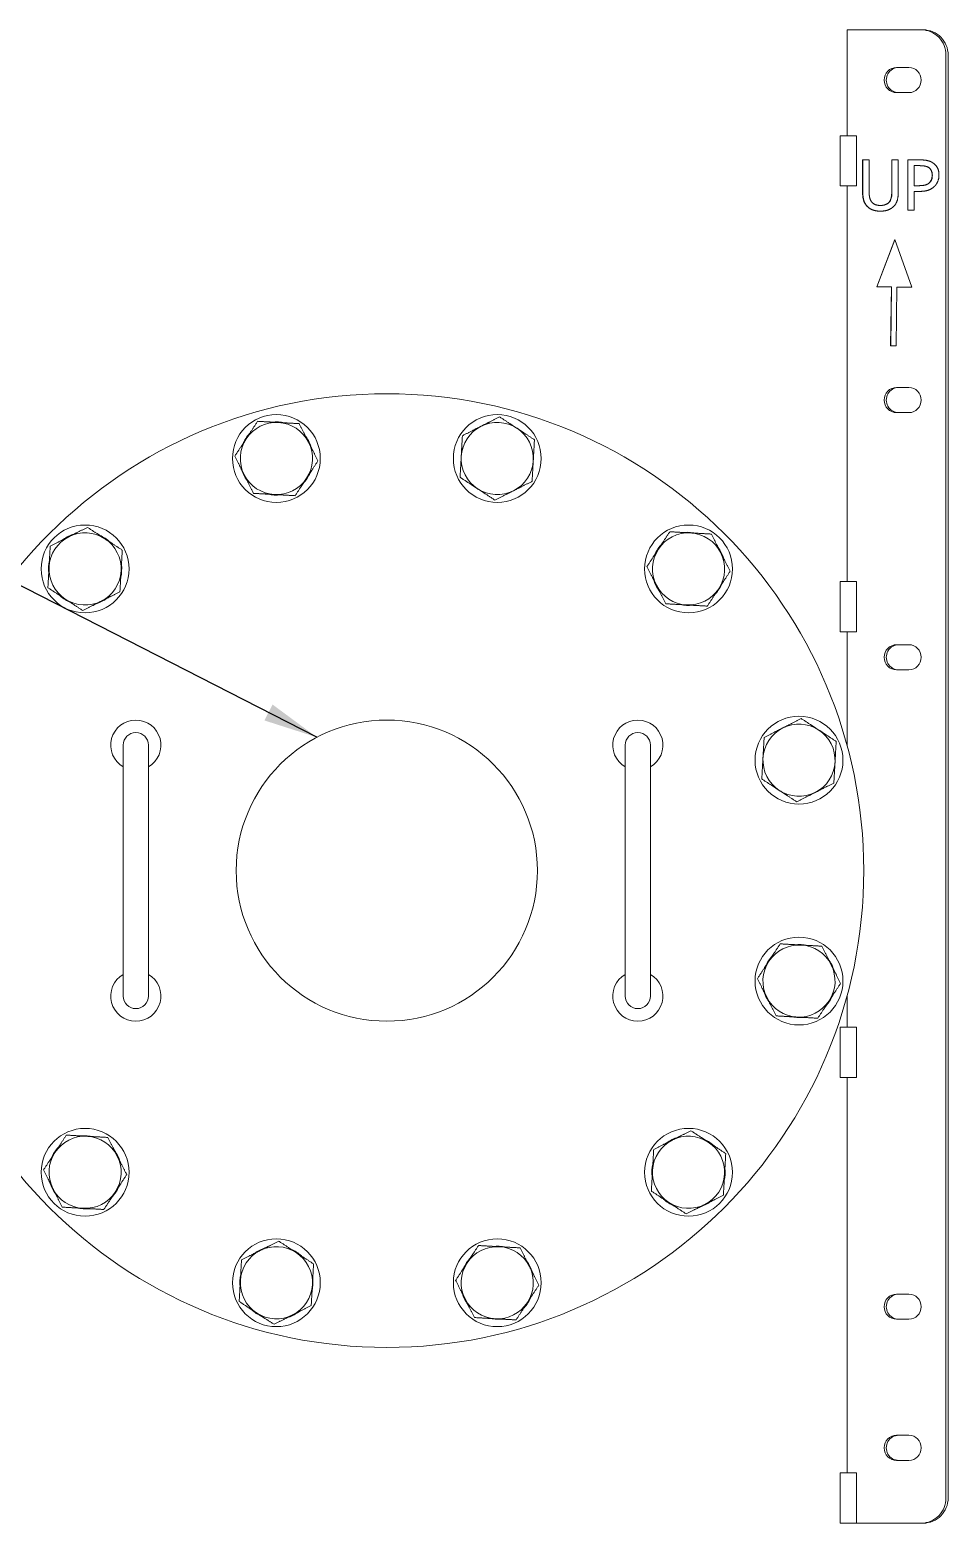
# Model space of a CAD drawing. Header units: inches. Extents: x 14 to 368, y 5 to 236.
# Drawn here: x 183.41 to 201.7, y 76.57 to 106.32 of the extents above; entities that cross this region are included whole.
import ezdxf

# ---------------------------------------------------------------- set-up
doc = ezdxf.new("R2010")
doc.units = ezdxf.units.IN
doc.header["$LTSCALE"] = 11
doc.header["$MEASUREMENT"] = 0
doc.layers.add('Symbol (ANSI)', color=7, linetype='Continuous', lineweight=25)
doc.layers.add('Visible (ANSI)', color=7, linetype='Continuous', lineweight=50)
doc.styles.add('MEMCOR Medium', font='arial.ttf')
doc.dimstyles.new('Default (ANSI)$7', dxfattribs={"dimscale": 11, "dimtxt": 0.15, "dimasz": 0.098425, "dimexe": 0.125, "dimexo": 0.0625, "dimgap": 0.031496, "dimtad": 0, "dimtih": 1, "dimtoh": 1, "dimdec": 4, "dimrnd": 1e-08, "dimzin": 3, "dimdsep": 46, "dimlunit": 5, "dimtxsty": 'MEMCOR Medium', "dimcen": 0.09, "dimdle": 0.393701, "dimclrd": 256, "dimclre": 256, "dimclrt": 256, "dimadec": 0, "dimazin": 1, "dimtfac": 0.8, "dimtofl": 0, "dimtmove": 0, "dimatfit": 3, "dimfxl": 1, "dimfrac": 1, "dimtolj": 1, "dimtzin": 4, "dimlwd": -1, "dimlwe": -1, "dimarcsym": 0})

msp = doc.modelspace()

# ---------------------------------------------------------------- linework, layer by layer
at = {"layer": 'Visible (ANSI)', "linetype": 'Continuous', "lineweight": 18}
for p, q in [((201.16415, 106.32051), (199.686938, 106.32051)), ((199.686938, 106.32051), (199.686938, 104.21051)), ((201.207562, 106.32051), (201.16415, 106.32051)), ((201.656554, 77.07051), (201.656554, 105.82051)), ((201.699966, 105.82051), (201.699966, 77.07051)), ((200.671746, 105.57051), (200.917948, 105.57051)), ((200.917948, 105.07051), (200.671746, 105.07051)), ((199.54635, 104.21051), (199.87159, 104.21051)), ((199.54635, 104.21051), (199.54635, 103.21051)), ((199.87159, 104.21051), (199.87159, 103.21051)), ((199.995284, 103.106094), (199.995284, 103.730081)), ((199.995284, 103.730081), (200.126166, 103.730081)), ((199.999625, 103.106094), (199.999625, 103.730081)), ((200.126166, 103.730081), (200.126166, 103.106094)), ((200.577071, 103.730081), (200.707953, 103.730081)), ((200.577071, 103.102852), (200.577071, 103.730081)), ((200.581412, 103.102852), (200.581412, 103.730081)), ((200.707953, 103.730081), (200.707953, 103.106094)), ((200.895497, 102.730081), (200.895497, 103.730081)), ((200.895497, 103.730081), (201.142896, 103.730081)), ((200.899838, 102.730081), (200.899838, 103.730081)), ((201.134916, 103.615008), (201.026379, 103.615008)), ((201.026379, 103.615008), (201.026379, 103.216305)), ((201.134916, 103.615008), (201.139257, 103.615008)), ((201.325652, 103.276272), (201.329993, 103.276272)), ((199.54635, 103.21051), (199.87159, 103.21051)), ((199.686938, 103.21051), (199.686938, 95.33051)), ((201.026379, 103.216305), (201.115762, 103.216305)), ((201.026379, 103.102852), (201.026379, 102.730081)), ((201.13731, 103.102852), (201.026379, 103.102852)), ((201.115762, 103.216305), (201.120103, 103.216305)), ((200.351219, 102.822463), (200.35556, 102.822463)), ((201.026379, 102.730081), (200.895497, 102.730081)), ((200.277015, 101.200998), (200.636083, 102.144158)), ((200.281356, 101.200998), (200.638186, 102.13828)), ((200.636083, 102.144158), (200.976036, 101.194062)), ((200.568731, 101.198899), (200.277015, 101.200998)), ((200.277015, 101.200998), (200.281356, 101.200998)), ((200.573072, 101.198899), (200.281356, 101.200998)), ((200.554516, 100.022978), (200.568731, 101.198899)), ((200.558857, 100.023005), (200.573072, 101.198899)), ((200.568731, 101.198899), (200.573072, 101.198899)), ((200.680303, 101.197574), (200.668128, 100.023677)), ((200.680303, 101.197574), (200.684644, 101.197574)), ((200.976036, 101.194062), (200.680303, 101.197574)), ((200.976017, 101.194114), (200.684644, 101.197574)), ((200.668128, 100.023677), (200.554516, 100.022978)), ((200.671746, 99.19551), (200.917948, 99.19551)), ((200.917948, 98.69551), (200.671746, 98.69551)), ((199.54635, 95.33051), (199.87159, 95.33051)), ((199.54635, 95.33051), (199.54635, 94.33051)), ((199.87159, 95.33051), (199.87159, 94.33051)), ((199.54635, 94.33051), (199.87159, 94.33051)), ((199.686938, 94.33051), (199.686938, 92.059691)), ((200.671746, 94.07051), (200.917948, 94.07051)), ((200.917948, 93.57051), (200.671746, 93.57051)), ((185.268842, 92.07051), (185.268842, 91.32051)), ((185.768842, 91.32051), (185.768842, 92.07051)), ((195.268842, 92.07051), (195.268842, 91.32051)), ((195.768842, 91.32051), (195.768842, 92.07051)), ((185.268842, 91.32051), (185.268842, 87.82051)), ((185.768842, 91.32051), (185.768842, 87.82051)), ((195.268842, 91.32051), (195.268842, 87.82051)), ((195.768842, 91.32051), (195.768842, 87.82051)), ((185.268842, 87.82051), (185.268842, 87.07051)), ((185.768842, 87.07051), (185.768842, 87.82051)), ((195.268842, 87.82051), (195.268842, 87.07051)), ((195.768842, 87.07051), (195.768842, 87.82051)), ((199.686938, 87.081329), (199.686938, 86.45051)), ((199.54635, 86.45051), (199.87159, 86.45051)), ((199.54635, 86.45051), (199.54635, 85.45051)), ((199.87159, 86.45051), (199.87159, 85.45051)), ((199.54635, 85.45051), (199.87159, 85.45051)), ((199.686938, 85.45051), (199.686938, 77.57051)), ((200.671746, 81.13301), (200.917948, 81.13301)), ((200.917948, 80.63301), (200.671746, 80.63301)), ((200.671746, 78.32051), (200.917948, 78.32051)), ((200.917948, 77.82051), (200.671746, 77.82051)), ((199.54635, 77.57051), (199.87159, 77.57051)), ((199.54635, 77.57051), (199.54635, 76.57051)), ((199.87159, 77.57051), (199.87159, 76.57051)), ((199.54635, 76.57051), (199.87159, 76.57051)), ((199.87159, 76.57051), (201.16415, 76.57051)), ((201.16415, 76.57051), (201.207562, 76.57051))]:
    msp.add_line(p, q, dxfattribs=at)
for centre, radius in [((190.518842, 89.57051), 9.5), ((188.318881, 97.78088), 0.875), ((192.718804, 97.78088), 0.875), ((184.508435, 95.580918), 0.875), ((196.52925, 95.580918), 0.875), ((190.518842, 89.57051), 3), ((198.729212, 91.770472), 0.875), ((198.729212, 87.370548), 0.875), ((184.508435, 83.560103), 0.875), ((196.52925, 83.560103), 0.875), ((188.318881, 81.360141), 0.875), ((192.718804, 81.360141), 0.875)]:
    msp.add_circle(centre, radius, dxfattribs=at)
for centre, radius, start, end in [((188.318881, 97.78088), 0.71875, 86.7837725, 146.7837725), ((188.318881, 97.78088), 0.7295, 76.9354111, 96.632134), ((188.318881, 97.78088), 0.71875, 26.7837725, 86.7837725), ((192.718804, 97.78088), 0.71875, 56.7837725, 116.7837725), ((188.318881, 97.78088), 0.7295, 136.9354111, 156.632134), ((188.318881, 97.78088), 0.7295, 16.9354111, 36.632134), ((192.718804, 97.78088), 0.71875, 116.7837725, 176.7837725), ((192.718804, 97.78088), 0.71875, 356.7837725, 56.7837725), ((188.318881, 97.78088), 0.71875, 146.7837725, 206.7837725), ((188.318881, 97.78088), 0.71875, 326.7837725, 26.7837725), ((192.718804, 97.78088), 0.71875, 176.7837725, 236.7837725), ((192.718804, 97.78088), 0.71875, 296.7837725, 356.7837725), ((188.318881, 97.78088), 0.7295, 196.9354111, 216.632134), ((188.318881, 97.78088), 0.71875, 206.7837725, 266.7837725), ((188.318881, 97.78088), 0.71875, 266.7837725, 326.7837725), ((188.318881, 97.78088), 0.7295, 316.9354111, 336.632134), ((188.318881, 97.78088), 0.7295, 256.9354111, 276.632134), ((192.718804, 97.78088), 0.71875, 236.7837725, 296.7837725), ((184.508435, 95.580918), 0.71875, 116.7837725, 176.7837725), ((184.508435, 95.580918), 0.7295, 106.9354111, 126.632134), ((184.508435, 95.580918), 0.71875, 56.7837725, 116.7837725), ((184.508435, 95.580918), 0.7295, 46.9354111, 66.632134), ((184.508435, 95.580918), 0.71875, 356.7837725, 56.7837725), ((196.52925, 95.580918), 0.71875, 86.7837725, 146.7837725), ((196.52925, 95.580918), 0.7295, 76.9354111, 96.632134), ((196.52925, 95.580918), 0.71875, 26.7837725, 86.7837725), ((196.52925, 95.580918), 0.71875, 146.7837725, 206.7837725), ((196.52925, 95.580918), 0.7295, 136.9354111, 156.632134), ((196.52925, 95.580918), 0.7295, 16.9354111, 36.632134), ((196.52925, 95.580918), 0.71875, 326.7837725, 26.7837725), ((184.508435, 95.580918), 0.7295, 166.9354111, 186.632134), ((184.508435, 95.580918), 0.71875, 176.7837725, 236.7837725), ((184.508435, 95.580918), 0.71875, 296.7837725, 356.7837725), ((184.508435, 95.580918), 0.7295, 346.9354111, 6.632134), ((196.52925, 95.580918), 0.7295, 196.9354111, 216.632134), ((196.52925, 95.580918), 0.71875, 206.7837725, 266.7837725), ((196.52925, 95.580918), 0.7295, 316.9354111, 336.632134), ((184.508435, 95.580918), 0.7295, 226.9354111, 246.632134), ((184.508435, 95.580918), 0.71875, 236.7837725, 296.7837725), ((184.508435, 95.580918), 0.7295, 286.9354111, 306.632134), ((196.52925, 95.580918), 0.71875, 266.7837725, 326.7837725), ((196.52925, 95.580918), 0.7295, 256.9354111, 276.632134), ((185.518842, 92.07051), 0.5, 90, 240), ((185.518842, 92.07051), 0.5, 300, 90), ((195.518842, 92.07051), 0.5, 90, 240), ((195.518842, 92.07051), 0.5, 300, 90), ((185.518842, 92.07051), 0.25, 0, 180), ((195.518842, 92.07051), 0.25, 0, 180), ((198.729212, 91.770472), 0.71875, 116.7837725, 176.7837725), ((198.729212, 91.770472), 0.71875, 56.7837725, 116.7837725), ((198.729212, 91.770472), 0.71875, 356.7837725, 56.7837725), ((198.729212, 91.770472), 0.71875, 176.7837725, 236.7837725), ((198.729212, 91.770472), 0.71875, 296.7837725, 356.7837725), ((198.729212, 91.770472), 0.71875, 236.7837725, 296.7837725), ((198.729212, 87.370548), 0.71875, 86.7837725, 146.7837725), ((198.729212, 87.370548), 0.7295, 76.9354111, 96.632134), ((198.729212, 87.370548), 0.71875, 26.7837725, 86.7837725), ((198.729212, 87.370548), 0.71875, 146.7837725, 206.7837725), ((198.729212, 87.370548), 0.7295, 136.9354111, 156.632134), ((198.729212, 87.370548), 0.7295, 16.9354111, 36.632134), ((185.518842, 87.07051), 0.5, 120, 270), ((185.518842, 87.07051), 0.5, 270, 60), ((195.518842, 87.07051), 0.5, 120, 270), ((195.518842, 87.07051), 0.5, 270, 60), ((198.729212, 87.370548), 0.71875, 326.7837725, 26.7837725), ((185.518842, 87.07051), 0.25, 180, 0), ((195.518842, 87.07051), 0.25, 180, 0), ((198.729212, 87.370548), 0.7295, 196.9354111, 216.632134), ((198.729212, 87.370548), 0.71875, 206.7837725, 266.7837725), ((198.729212, 87.370548), 0.71875, 266.7837725, 326.7837725), ((198.729212, 87.370548), 0.7295, 316.9354111, 336.632134), ((198.729212, 87.370548), 0.7295, 256.9354111, 276.632134), ((184.508435, 83.560103), 0.71875, 86.7837725, 146.7837725), ((184.508435, 83.560103), 0.7295, 76.9354111, 96.632134), ((184.508435, 83.560103), 0.71875, 26.7837725, 86.7837725), ((196.52925, 83.560103), 0.71875, 116.7837725, 176.7837725), ((196.52925, 83.560103), 0.7295, 106.9354111, 126.632134), ((196.52925, 83.560103), 0.71875, 56.7837725, 116.7837725), ((196.52925, 83.560103), 0.7295, 46.9354111, 66.632134), ((184.508435, 83.560103), 0.71875, 146.7837725, 206.7837725), ((184.508435, 83.560103), 0.7295, 136.9354111, 156.632134), ((184.508435, 83.560103), 0.7295, 16.9354111, 36.632134), ((196.52925, 83.560103), 0.71875, 356.7837725, 56.7837725), ((184.508435, 83.560103), 0.71875, 326.7837725, 26.7837725), ((196.52925, 83.560103), 0.7295, 166.9354111, 186.632134), ((196.52925, 83.560103), 0.71875, 176.7837725, 236.7837725), ((196.52925, 83.560103), 0.7295, 346.9354111, 6.632134), ((184.508435, 83.560103), 0.7295, 196.9354111, 216.632134), ((196.52925, 83.560103), 0.71875, 296.7837725, 356.7837725), ((184.508435, 83.560103), 0.71875, 206.7837725, 266.7837725), ((184.508435, 83.560103), 0.71875, 266.7837725, 326.7837725), ((184.508435, 83.560103), 0.7295, 316.9354111, 336.632134), ((196.52925, 83.560103), 0.7295, 226.9354111, 246.632134), ((184.508435, 83.560103), 0.7295, 256.9354111, 276.632134), ((196.52925, 83.560103), 0.71875, 236.7837725, 296.7837725), ((196.52925, 83.560103), 0.7295, 286.9354111, 306.632134), ((188.318881, 81.360141), 0.71875, 116.7837725, 176.7837725), ((188.318881, 81.360141), 0.7295, 106.9354111, 126.632134), ((188.318881, 81.360141), 0.71875, 56.7837725, 116.7837725), ((188.318881, 81.360141), 0.7295, 46.9354111, 66.632134), ((188.318881, 81.360141), 0.71875, 356.7837725, 56.7837725), ((192.718804, 81.360141), 0.7295, 136.9354111, 156.632134), ((192.718804, 81.360141), 0.71875, 86.7837725, 146.7837725), ((192.718804, 81.360141), 0.7295, 76.9354111, 96.632134), ((192.718804, 81.360141), 0.71875, 26.7837725, 86.7837725), ((188.318881, 81.360141), 0.7295, 166.9354111, 186.632134), ((192.718804, 81.360141), 0.71875, 146.7837725, 206.7837725), ((192.718804, 81.360141), 0.7295, 16.9354111, 36.632134), ((192.718804, 81.360141), 0.71875, 326.7837725, 26.7837725), ((188.318881, 81.360141), 0.71875, 176.7837725, 236.7837725), ((188.318881, 81.360141), 0.71875, 296.7837725, 356.7837725), ((188.318881, 81.360141), 0.7295, 346.9354111, 6.632134), ((192.718804, 81.360141), 0.7295, 196.9354111, 216.632134), ((192.718804, 81.360141), 0.71875, 206.7837725, 266.7837725), ((192.718804, 81.360141), 0.71875, 266.7837725, 326.7837725), ((192.718804, 81.360141), 0.7295, 316.9354111, 336.632134), ((188.318881, 81.360141), 0.7295, 226.9354111, 246.632134), ((188.318881, 81.360141), 0.71875, 236.7837725, 296.7837725), ((188.318881, 81.360141), 0.7295, 286.9354111, 306.632134), ((192.718804, 81.360141), 0.7295, 256.9354111, 276.632134)]:
    msp.add_arc(centre, radius, start, end, dxfattribs=at)
for centre, major_axis, start_param, end_param in [((201.16415, 105.82051), (0, 0.5), 4.71238898, 6.283185307), ((201.207562, 105.82051), (0, 0.5), 4.71238898, 6.283185307), ((200.671746, 105.32051), (0, -0.25), 3.141592654, 6.283185307), ((200.715158, 105.32051), (0, 0.25), 0, 3.141592654), ((200.917948, 105.32051), (0, 0.25), 3.141592654, 6.283185307), ((200.671746, 98.94551), (0, -0.25), 3.141592654, 6.283185307), ((200.715158, 98.94551), (0, 0.25), 0, 3.141592654), ((200.917948, 98.94551), (0, 0.25), 3.141592654, 6.283185307), ((200.671746, 93.82051), (0, -0.25), 3.141592654, 6.283185307), ((200.715158, 93.82051), (0, 0.25), 0, 3.141592654), ((200.917948, 93.82051), (0, 0.25), 3.141592654, 6.283185307), ((200.671746, 80.88301), (0, -0.25), 3.141592654, 6.283185307), ((200.715158, 80.88301), (0, 0.25), 0, 3.141592654), ((200.917948, 80.88301), (0, 0.25), 3.141592654, 6.283185307), ((200.671746, 78.07051), (0, -0.25), 3.141592654, 6.283185307), ((200.715158, 78.07051), (0, 0.25), 0, 3.141592654), ((200.917948, 78.07051), (0, 0.25), 3.141592654, 6.283185307), ((201.16415, 77.07051), (0, -0.5), 0, 1.570796327), ((201.207562, 77.07051), (0, -0.5), 0, 1.570796327)]:
    msp.add_ellipse(centre, major_axis=major_axis, ratio=0.984807753, start_param=start_param, end_param=end_param, dxfattribs=at)
for points in [[(201.310489, 103.57692), (201.279365, 103.59799), (201.196366, 103.615008), (201.134916, 103.615008)], [(201.142896, 103.730081), (201.230683, 103.730081), (201.353584, 103.700907), (201.40067, 103.667682)], [(201.381517, 103.42457), (201.381517, 103.476434), (201.346402, 103.552609), (201.310489, 103.57692)], [(201.40067, 103.667682), (201.455736, 103.629595), (201.517985, 103.512091), (201.517985, 103.428622)], [(201.115762, 103.216305), (201.195568, 103.216305), (201.29373, 103.242236), (201.325652, 103.276272)], [(201.325652, 103.276272), (201.35518, 103.306256), (201.381517, 103.376758), (201.381517, 103.42457)], [(201.517985, 103.428622), (201.517985, 103.363792), (201.472496, 103.247099), (201.431794, 103.20658)], [(200.089455, 102.801394), (200.037581, 102.853258), (199.995284, 102.999125), (199.995284, 103.106094)], [(200.126166, 103.106094), (200.126166, 103.036402), (200.143723, 102.942399), (200.168463, 102.904311)], [(200.534773, 102.904311), (200.559513, 102.942399), (200.577071, 103.035591), (200.577071, 103.102852)], [(200.707953, 103.106094), (200.707953, 103.001556), (200.666454, 102.852447), (200.613781, 102.801394)], [(201.431794, 103.20658), (201.380718, 103.155527), (201.242654, 103.102852), (201.13731, 103.102852)], [(200.351219, 102.709011), (200.264231, 102.709011), (200.134945, 102.755202), (200.089455, 102.801394)], [(200.168463, 102.904311), (200.194799, 102.863792), (200.285778, 102.822463), (200.351219, 102.822463)], [(200.351219, 102.822463), (200.41267, 102.822463), (200.508437, 102.863792), (200.534773, 102.904311)], [(200.613781, 102.801394), (200.566696, 102.754392), (200.442198, 102.709011), (200.351219, 102.709011)]]:
    msp.add_open_spline(points, degree=2, dxfattribs=at)
for points, knots in [([(201.31483, 103.57692), (201.286701, 103.595963), (201.258299, 103.603199), (201.209692, 103.613166), (201.172273, 103.615008), (201.139257, 103.615008)], [-0.3818938296, -0.3818938296, -0.3818938296, -0.3818938296, -0.2554611271, -0.2554611271, 0, 0, 0, 0]), ([(201.385858, 103.42457), (201.385858, 103.444853), (201.383844, 103.465316), (201.372879, 103.507669), (201.364344, 103.523625), (201.346149, 103.551357), (201.33175, 103.565467), (201.31483, 103.57692)], [-0.3372795691, -0.3372795691, -0.3372795691, -0.3372795691, -0.2539165575, -0.2539165575, -0.1573425254, -0.1573425254, 0, 0, 0, 0]), ([(201.120103, 103.216305), (201.150188, 103.216305), (201.182563, 103.217686), (201.246277, 103.2269), (201.26607, 103.233992), (201.298407, 103.248736), (201.315434, 103.260749), (201.329993, 103.276272)], [-0.3720280769, -0.3720280769, -0.3720280769, -0.3720280769, -0.2742790033, -0.2742790033, -0.1633485372, -0.1633485372, 0, 0, 0, 0]), ([(201.329993, 103.276272), (201.339441, 103.285866), (201.348036, 103.296273), (201.363354, 103.319678), (201.368781, 103.331045), (201.382475, 103.367702), (201.385858, 103.396587), (201.385858, 103.42457)], [-0.3778990738, -0.3778990738, -0.3778990738, -0.3778990738, -0.2983955769, -0.2983955769, -0.2132300142, -0.2132300142, 0, 0, 0, 0]), ([(200.093796, 102.801394), (200.076664, 102.818523), (200.061885, 102.837536), (200.037153, 102.879804), (200.027659, 102.902447), (200.011862, 102.956925), (199.999625, 103.01109), (199.999625, 103.106094)], [-1.834872944, -1.834872944, -1.834872944, -1.834872944, -1.283211598, -1.283211598, -0.723930443, -0.723930443, 0, 0, 0, 0]), ([(200.539115, 102.904311), (200.555928, 102.930196), (200.566895, 102.95854), (200.575602, 103.004751), (200.581412, 103.039075), (200.581412, 103.102852)], [-1.425366243, -1.425366243, -1.425366243, -1.425366243, -0.485984079, -0.485984079, 0, 0, 0, 0]), ([(200.353448, 102.709015), (200.32313, 102.709113), (200.292428, 102.711336), (200.235714, 102.721541), (200.209573, 102.728919), (200.15037, 102.754508), (200.119966, 102.77482), (200.093796, 102.801394)], [-0.732752712, -0.732752712, -0.732752712, -0.732752712, -0.4978653255, -0.4978653255, -0.2863653536, -0.2863653536, 0, 0, 0, 0]), ([(200.35556, 102.822463), (200.381687, 102.822463), (200.407868, 102.825265), (200.448733, 102.836308), (200.472709, 102.844188), (200.513218, 102.872002), (200.527649, 102.886671), (200.539115, 102.904311)], [-0.7299087878, -0.7299087878, -0.7299087878, -0.7299087878, -0.3783755563, -0.3783755563, -0.1610495695, -0.1610495695, 0, 0, 0, 0])]:
    msp.add_open_spline(points, degree=3, knots=knots, dxfattribs=at)
for points, weights in [([(187.717568, 98.174611), (187.823068, 98.335732), (187.944889, 98.521779)], [1, 1.04314139574, 1.01001874936]), ([(187.944889, 98.521779), (188.16692, 98.509303), (188.359206, 98.498498)], [1.01001874936, 1.04314139574, 1]), ([(188.359206, 98.498498), (188.551491, 98.487693), (188.773522, 98.475216)], [1, 1.04314139574, 1.01001874936]), ([(188.773522, 98.475216), (188.873733, 98.276693), (188.960518, 98.104766)], [1.01001874936, 1.04314139574, 1]), ([(192.394918, 98.422518), (192.566844, 98.509303), (192.765368, 98.609514)], [1, 1.04314139574, 1.01001874936]), ([(192.765368, 98.609514), (192.951414, 98.487693), (193.112536, 98.382193)], [1.01001874936, 1.04314139574, 1]), ([(192.001186, 97.821205), (192.011991, 98.01349), (192.024468, 98.235522)], [1, 1.04314139574, 1.01001874936]), ([(192.024468, 98.235522), (192.222992, 98.335732), (192.394918, 98.422518)], [1.01001874936, 1.04314139574, 1]), ([(193.112536, 98.382193), (193.273657, 98.276693), (193.459704, 98.154872)], [1, 1.04314139574, 1.01001874936]), ([(187.490247, 97.827443), (187.612068, 98.01349), (187.717568, 98.174611)], [1.01001874936, 1.04314139574, 1]), ([(188.960518, 98.104766), (189.047304, 97.93284), (189.147514, 97.734317)], [1, 1.04314139574, 1.01001874936]), ([(193.459704, 98.154872), (193.447227, 97.93284), (193.436422, 97.740555)], [1.01001874936, 1.04314139574, 1]), ([(187.677243, 97.456993), (187.590458, 97.62892), (187.490247, 97.827443)], [1, 1.04314139574, 1.01001874936]), ([(189.147514, 97.734317), (189.025693, 97.54827), (188.920193, 97.387148)], [1.01001874936, 1.04314139574, 1]), ([(191.977905, 97.406888), (191.990381, 97.62892), (192.001186, 97.821205)], [1.01001874936, 1.04314139574, 1]), ([(193.436422, 97.740555), (193.425617, 97.54827), (193.413141, 97.326238)], [1, 1.04314139574, 1.01001874936]), ([(187.864239, 97.086543), (187.764028, 97.285067), (187.677243, 97.456993)], [1.01001874936, 1.04314139574, 1]), ([(188.920193, 97.387148), (188.814693, 97.226027), (188.692873, 97.03998)], [1, 1.04314139574, 1.01001874936]), ([(192.325073, 97.179567), (192.163952, 97.285067), (191.977905, 97.406888)], [1, 1.04314139574, 1.01001874936]), ([(193.413141, 97.326238), (193.214617, 97.226027), (193.042691, 97.139242)], [1.01001874936, 1.04314139574, 1]), ([(188.278556, 97.063262), (188.086271, 97.074067), (187.864239, 97.086543)], [1, 1.04314139574, 1.01001874936]), ([(188.692873, 97.03998), (188.470841, 97.052457), (188.278556, 97.063262)], [1.01001874936, 1.04314139574, 1]), ([(192.672241, 96.952246), (192.486194, 97.074067), (192.325073, 97.179567)], [1.01001874936, 1.04314139574, 1]), ([(193.042691, 97.139242), (192.870765, 97.052457), (192.672241, 96.952246)], [1, 1.04314139574, 1.01001874936]), ([(184.184548, 96.222556), (184.356475, 96.309341), (184.554998, 96.409552)], [1, 1.04314139574, 1.01001874936]), ([(184.554998, 96.409552), (184.741045, 96.287731), (184.902166, 96.182231)], [1.01001874936, 1.04314139574, 1]), ([(183.814099, 96.03556), (184.012622, 96.135771), (184.184548, 96.222556)], [1.01001874936, 1.04314139574, 1]), ([(184.902166, 96.182231), (185.063288, 96.076731), (185.249334, 95.95491)], [1, 1.04314139574, 1.01001874936]), ([(195.927937, 95.974649), (196.033437, 96.135771), (196.155258, 96.321817)], [1, 1.04314139574, 1.01001874936]), ([(196.155258, 96.321817), (196.37729, 96.309341), (196.569575, 96.298536)], [1.01001874936, 1.04314139574, 1]), ([(196.569575, 96.298536), (196.76186, 96.287731), (196.983892, 96.275254)], [1, 1.04314139574, 1.01001874936]), ([(196.983892, 96.275254), (197.084103, 96.076731), (197.170888, 95.904804)], [1.01001874936, 1.04314139574, 1]), ([(183.790817, 95.621243), (183.801622, 95.813528), (183.814099, 96.03556)], [1, 1.04314139574, 1.01001874936]), ([(185.249334, 95.95491), (185.236858, 95.732878), (185.226053, 95.540593)], [1.01001874936, 1.04314139574, 1]), ([(195.700616, 95.627481), (195.822437, 95.813528), (195.927937, 95.974649)], [1.01001874936, 1.04314139574, 1]), ([(197.170888, 95.904804), (197.257673, 95.732878), (197.357884, 95.534355)], [1, 1.04314139574, 1.01001874936]), ([(183.767535, 95.206926), (183.780012, 95.428958), (183.790817, 95.621243)], [1.01001874936, 1.04314139574, 1]), ([(185.226053, 95.540593), (185.215248, 95.348308), (185.202771, 95.126276)], [1, 1.04314139574, 1.01001874936]), ([(195.887612, 95.257031), (195.800827, 95.428958), (195.700616, 95.627481)], [1, 1.04314139574, 1.01001874936]), ([(197.357884, 95.534355), (197.236063, 95.348308), (197.130563, 95.187186)], [1.01001874936, 1.04314139574, 1]), ([(184.114703, 94.979605), (183.953582, 95.085105), (183.767535, 95.206926)], [1, 1.04314139574, 1.01001874936]), ([(196.074608, 94.886582), (195.974397, 95.085105), (195.887612, 95.257031)], [1.01001874936, 1.04314139574, 1]), ([(184.461872, 94.752284), (184.275825, 94.874105), (184.114703, 94.979605)], [1.01001874936, 1.04314139574, 1]), ([(184.832321, 94.93928), (184.660395, 94.852495), (184.461872, 94.752284)], [1, 1.04314139574, 1.01001874936]), ([(185.202771, 95.126276), (185.004248, 95.026065), (184.832321, 94.93928)], [1.01001874936, 1.04314139574, 1]), ([(197.130563, 95.187186), (197.025063, 95.026065), (196.903242, 94.840018)], [1, 1.04314139574, 1.01001874936]), ([(196.488925, 94.8633), (196.29664, 94.874105), (196.074608, 94.886582)], [1, 1.04314139574, 1.01001874936]), ([(196.903242, 94.840018), (196.68121, 94.852495), (196.488925, 94.8633)], [1.01001874936, 1.04314139574, 1]), ([(198.405325, 92.41211), (198.577252, 92.498895), (198.775775, 92.599106)], [1, 1.04314139574, 1.01001874936]), ([(198.775775, 92.599106), (198.961822, 92.477285), (199.122943, 92.371785)], [1.01001874936, 1.04314139574, 1]), ([(198.011594, 91.810797), (198.022399, 92.003082), (198.034876, 92.225114)], [1, 1.04314139574, 1.01001874936]), ([(198.034876, 92.225114), (198.233399, 92.325325), (198.405325, 92.41211)], [1.01001874936, 1.04314139574, 1]), ([(199.122943, 92.371785), (199.284065, 92.266285), (199.470112, 92.144464)], [1, 1.04314139574, 1.01001874936]), ([(199.470112, 92.144464), (199.457635, 91.922432), (199.44683, 91.730147)], [1.01001874936, 1.04314139574, 1]), ([(197.988312, 91.39648), (198.000789, 91.618512), (198.011594, 91.810797)], [1.01001874936, 1.04314139574, 1]), ([(199.44683, 91.730147), (199.436025, 91.537862), (199.423548, 91.31583)], [1, 1.04314139574, 1.01001874936]), ([(198.335481, 91.169159), (198.174359, 91.274659), (197.988312, 91.39648)], [1, 1.04314139574, 1.01001874936]), ([(198.682649, 90.941838), (198.496602, 91.063659), (198.335481, 91.169159)], [1.01001874936, 1.04314139574, 1]), ([(199.053099, 91.128834), (198.881172, 91.042049), (198.682649, 90.941838)], [1, 1.04314139574, 1.01001874936]), ([(199.423548, 91.31583), (199.225025, 91.215619), (199.053099, 91.128834)], [1.01001874936, 1.04314139574, 1]), ([(198.127899, 87.76428), (198.233399, 87.925401), (198.35522, 88.111448)], [1, 1.04314139574, 1.01001874936]), ([(198.35522, 88.111448), (198.577252, 88.098971), (198.769537, 88.088166)], [1.01001874936, 1.04314139574, 1]), ([(198.769537, 88.088166), (198.961822, 88.077361), (199.183854, 88.064885)], [1, 1.04314139574, 1.01001874936]), ([(199.183854, 88.064885), (199.284065, 87.866361), (199.37085, 87.694435)], [1.01001874936, 1.04314139574, 1]), ([(197.900578, 87.417112), (198.022399, 87.603158), (198.127899, 87.76428)], [1.01001874936, 1.04314139574, 1]), ([(199.37085, 87.694435), (199.457635, 87.522509), (199.557846, 87.323985)], [1, 1.04314139574, 1.01001874936]), ([(198.087574, 87.046662), (198.000789, 87.218588), (197.900578, 87.417112)], [1, 1.04314139574, 1.01001874936]), ([(199.557846, 87.323985), (199.436025, 87.137938), (199.330525, 86.976817)], [1.01001874936, 1.04314139574, 1]), ([(198.27457, 86.676212), (198.174359, 86.874735), (198.087574, 87.046662)], [1.01001874936, 1.04314139574, 1]), ([(199.330525, 86.976817), (199.225025, 86.815696), (199.103204, 86.629649)], [1, 1.04314139574, 1.01001874936]), ([(198.688887, 86.65293), (198.496602, 86.663735), (198.27457, 86.676212)], [1, 1.04314139574, 1.01001874936]), ([(199.103204, 86.629649), (198.881172, 86.642125), (198.688887, 86.65293)], [1.01001874936, 1.04314139574, 1]), ([(183.907122, 83.953834), (184.012622, 84.114955), (184.134443, 84.301002)], [1, 1.04314139574, 1.01001874936]), ([(184.134443, 84.301002), (184.356475, 84.288526), (184.54876, 84.27772)], [1.01001874936, 1.04314139574, 1]), ([(184.54876, 84.27772), (184.741045, 84.266915), (184.963077, 84.254439)], [1, 1.04314139574, 1.01001874936]), ([(184.963077, 84.254439), (185.063288, 84.055915), (185.150073, 83.883989)], [1.01001874936, 1.04314139574, 1]), ([(195.834914, 84.014744), (196.033437, 84.114955), (196.205364, 84.20174)], [1.01001874936, 1.04314139574, 1]), ([(196.205364, 84.20174), (196.37729, 84.288526), (196.575813, 84.388736)], [1, 1.04314139574, 1.01001874936]), ([(196.575813, 84.388736), (196.76186, 84.266915), (196.922982, 84.161415)], [1.01001874936, 1.04314139574, 1]), ([(183.679801, 83.606666), (183.801622, 83.792713), (183.907122, 83.953834)], [1.01001874936, 1.04314139574, 1]), ([(195.811632, 83.600428), (195.822437, 83.792713), (195.834914, 84.014744)], [1, 1.04314139574, 1.01001874936]), ([(196.922982, 84.161415), (197.084103, 84.055915), (197.27015, 83.934095)], [1, 1.04314139574, 1.01001874936]), ([(197.27015, 83.934095), (197.257673, 83.712063), (197.246868, 83.519778)], [1.01001874936, 1.04314139574, 1]), ([(183.866797, 83.236216), (183.780012, 83.408142), (183.679801, 83.606666)], [1, 1.04314139574, 1.01001874936]), ([(185.150073, 83.883989), (185.236858, 83.712063), (185.337069, 83.513539)], [1, 1.04314139574, 1.01001874936]), ([(195.788351, 83.186111), (195.800827, 83.408142), (195.811632, 83.600428)], [1.01001874936, 1.04314139574, 1]), ([(185.337069, 83.513539), (185.215248, 83.327492), (185.109748, 83.166371)], [1.01001874936, 1.04314139574, 1]), ([(197.246868, 83.519778), (197.236063, 83.327492), (197.223586, 83.105461)], [1, 1.04314139574, 1.01001874936]), ([(184.053793, 82.865766), (183.953582, 83.06429), (183.866797, 83.236216)], [1.01001874936, 1.04314139574, 1]), ([(185.109748, 83.166371), (185.004248, 83.00525), (184.882427, 82.819203)], [1, 1.04314139574, 1.01001874936]), ([(196.135519, 82.95879), (195.974397, 83.06429), (195.788351, 83.186111)], [1, 1.04314139574, 1.01001874936]), ([(197.223586, 83.105461), (197.025063, 83.00525), (196.853137, 82.918465)], [1.01001874936, 1.04314139574, 1]), ([(184.46811, 82.842485), (184.275825, 82.85329), (184.053793, 82.865766)], [1, 1.04314139574, 1.01001874936]), ([(184.882427, 82.819203), (184.660395, 82.83168), (184.46811, 82.842485)], [1.01001874936, 1.04314139574, 1]), ([(196.482687, 82.731469), (196.29664, 82.85329), (196.135519, 82.95879)], [1.01001874936, 1.04314139574, 1]), ([(196.853137, 82.918465), (196.68121, 82.83168), (196.482687, 82.731469)], [1, 1.04314139574, 1.01001874936]), ([(187.994994, 82.001779), (188.16692, 82.088564), (188.365444, 82.188774)], [1, 1.04314139574, 1.01001874936]), ([(188.365444, 82.188774), (188.551491, 82.066954), (188.712612, 81.961454)], [1.01001874936, 1.04314139574, 1]), ([(187.601263, 81.400466), (187.612068, 81.592751), (187.624544, 81.814783)], [1, 1.04314139574, 1.01001874936]), ([(187.624544, 81.814783), (187.823068, 81.914993), (187.994994, 82.001779)], [1.01001874936, 1.04314139574, 1]), ([(188.712612, 81.961454), (188.873733, 81.855954), (189.05978, 81.734133)], [1, 1.04314139574, 1.01001874936]), ([(192.117491, 81.753872), (192.222992, 81.914993), (192.344812, 82.10104)], [1, 1.04314139574, 1.01001874936]), ([(192.344812, 82.10104), (192.566844, 82.088564), (192.759129, 82.077759)], [1.01001874936, 1.04314139574, 1]), ([(192.759129, 82.077759), (192.951414, 82.066954), (193.173446, 82.054477)], [1, 1.04314139574, 1.01001874936]), ([(193.173446, 82.054477), (193.273657, 81.855954), (193.360442, 81.684027)], [1.01001874936, 1.04314139574, 1]), ([(189.05978, 81.734133), (189.047304, 81.512101), (189.036499, 81.319816)], [1.01001874936, 1.04314139574, 1]), ([(191.890171, 81.406704), (192.011991, 81.592751), (192.117491, 81.753872)], [1.01001874936, 1.04314139574, 1]), ([(193.360442, 81.684027), (193.447227, 81.512101), (193.547438, 81.313577)], [1, 1.04314139574, 1.01001874936]), ([(187.577981, 80.986149), (187.590458, 81.208181), (187.601263, 81.400466)], [1.01001874936, 1.04314139574, 1]), ([(189.036499, 81.319816), (189.025693, 81.127531), (189.013217, 80.905499)], [1, 1.04314139574, 1.01001874936]), ([(192.077167, 81.036254), (191.990381, 81.208181), (191.890171, 81.406704)], [1, 1.04314139574, 1.01001874936]), ([(193.547438, 81.313577), (193.425617, 81.127531), (193.320117, 80.966409)], [1.01001874936, 1.04314139574, 1]), ([(187.925149, 80.758828), (187.764028, 80.864328), (187.577981, 80.986149)], [1, 1.04314139574, 1.01001874936]), ([(192.264163, 80.665804), (192.163952, 80.864328), (192.077167, 81.036254)], [1.01001874936, 1.04314139574, 1]), ([(193.320117, 80.966409), (193.214617, 80.805288), (193.092796, 80.619241)], [1, 1.04314139574, 1.01001874936]), ([(188.272317, 80.531507), (188.086271, 80.653328), (187.925149, 80.758828)], [1.01001874936, 1.04314139574, 1]), ([(188.642767, 80.718503), (188.470841, 80.631718), (188.272317, 80.531507)], [1, 1.04314139574, 1.01001874936]), ([(189.013217, 80.905499), (188.814693, 80.805288), (188.642767, 80.718503)], [1.01001874936, 1.04314139574, 1]), ([(192.678479, 80.642523), (192.486194, 80.653328), (192.264163, 80.665804)], [1, 1.04314139574, 1.01001874936]), ([(193.092796, 80.619241), (192.870765, 80.631718), (192.678479, 80.642523)], [1.01001874936, 1.04314139574, 1])]:
    msp.add_rational_spline(points, weights, degree=2, dxfattribs=at)

# ---------------------------------------------------------------- leaders
at = {"layer": 'Symbol (ANSI)', "annotation_type": 0, "has_hookline": 1, "hookline_direction": 1, "text_width": 39.391782}
msp.add_leader([(189.125237, 92.227174), (170.026398, 102.00549), (168.943721, 102.00549)], dimstyle='Default (ANSI)$7', override={"dimtad": 0}, dxfattribs=at)

doc.saveas('drawing.dxf')
